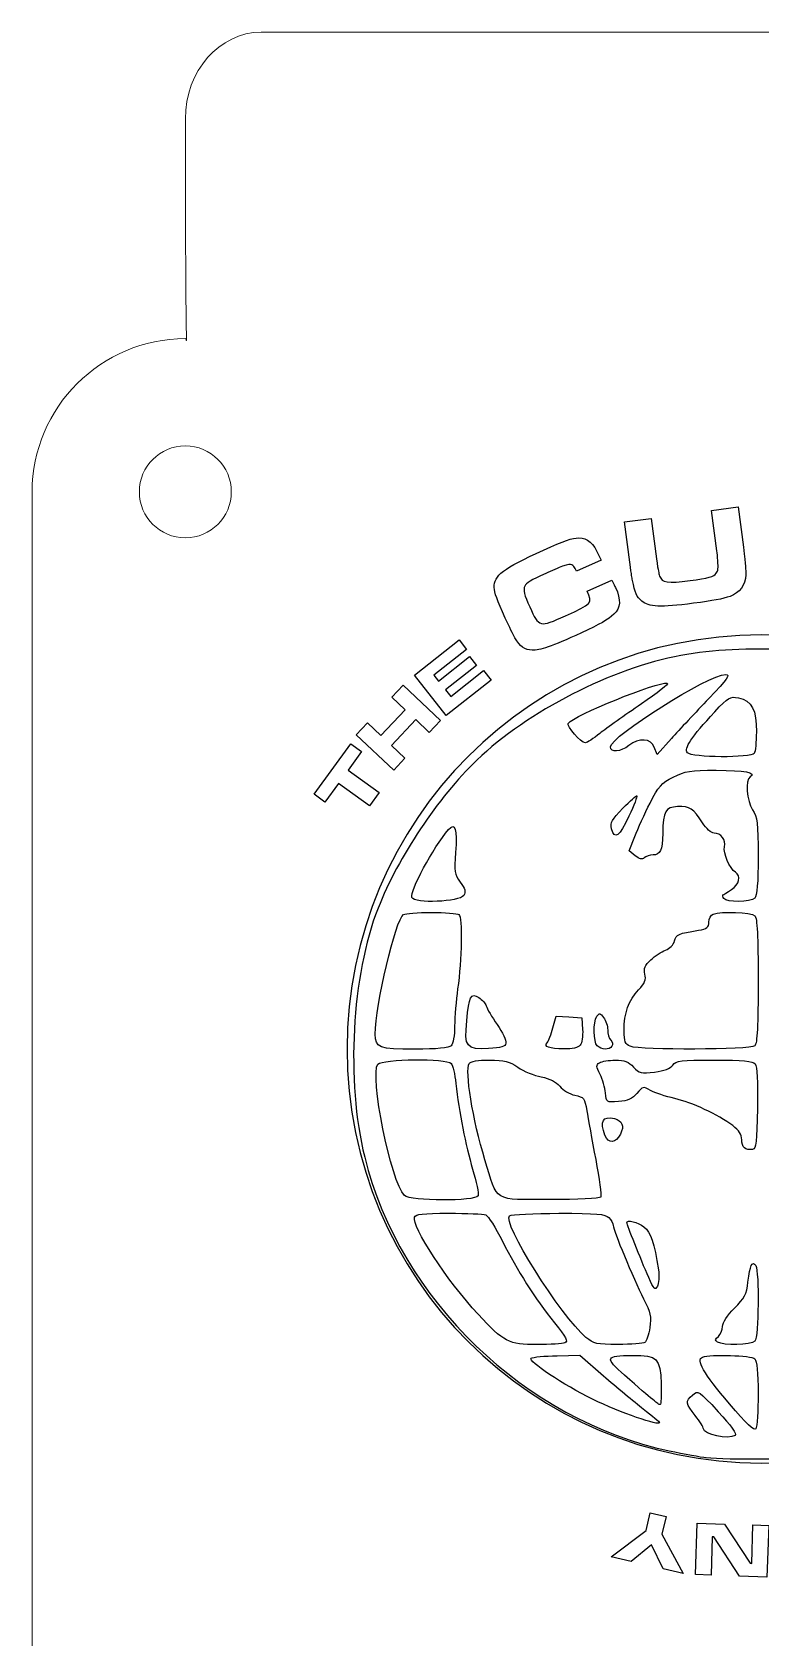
# Model space of a CAD drawing. Header units: millimetres. Extents: x -93 to 57, y 25 to 143.
# Drawn here: x -92.7 to -68.9, y 83.4 to 135.8 of the extents above; entities that cross this region are included whole.
import ezdxf

# ---------------------------------------------------------------- set-up
doc = ezdxf.new("R2010")
doc.units = ezdxf.units.MM
doc.header["$MEASUREMENT"] = 0
doc.layers.add('Layer 1', color=7, linetype='Continuous')

msp = doc.modelspace()

# ---------------------------------------------------------------- linework, layer by layer
at = {"layer": 'Layer 1', "color": 250, "lineweight": 20}
for points, knots in [([(-47.7176, 129.818), (-47.7176, 126.6165), (-47.718, 125.8159), (-47.718, 125.8159), (-47.718, 125.8159), (-44.9679, 125.8154), (-42.7178, 123.5657), (-42.7178, 120.8156), (-42.7178, 120.8156), (-42.7178, 120.8156), (-42.7178, 30.8176), (-42.7178, 30.8176), (-42.7178, 30.8176), (-42.7178, 28.0674), (-44.968, 25.8173), (-47.718, 25.8173), (-47.718, 25.8173), (-47.718, 25.8173), (-87.7176, 25.8173), (-87.7176, 25.8173), (-87.7176, 25.8173), (-90.4676, 25.8173), (-92.7178, 28.0673), (-92.7178, 30.8176), (-92.7178, 30.8176), (-92.7178, 30.8176), (-92.7178, 120.8156), (-92.7178, 120.8156), (-92.7178, 120.8156), (-92.7178, 123.5659), (-90.4677, 125.8159), (-87.7176, 125.8159), (-87.7176, 125.8159), (-87.638, 125.8159), (-87.7176, 124.5996), (-87.7176, 132.9852), (-87.7176, 132.9852), (-87.7176, 134.5422), (-86.6045, 135.8158), (-85.244, 135.8159), (-85.244, 135.8159), (-85.244, 135.8159), (-50.1911, 135.818), (-50.1911, 135.818), (-50.1911, 135.818), (-48.8306, 135.8181), (-47.7176, 134.5438), (-47.7176, 132.9873), (-47.7176, 132.9873), (-47.7176, 131.9309), (-47.7176, 130.8744), (-47.7176, 129.818)], [0, 0, 0, 0, 0.0714286, 0.0714286, 0.0714286, 0.0714286, 0.1428571, 0.1428571, 0.1428571, 0.1428571, 0.2142857, 0.2142857, 0.2142857, 0.2142857, 0.2857143, 0.2857143, 0.2857143, 0.2857143, 0.3571429, 0.3571429, 0.3571429, 0.3571429, 0.4285714, 0.4285714, 0.4285714, 0.4285714, 0.5, 0.5, 0.5, 0.5, 0.5714286, 0.5714286, 0.5714286, 0.5714286, 0.6428571, 0.6428571, 0.6428571, 0.6428571, 0.7142857, 0.7142857, 0.7142857, 0.7142857, 0.7857143, 0.7857143, 0.7857143, 0.7857143, 0.8571429, 0.8571429, 0.8571429, 0.8571429, 1, 1, 1, 1]), ([(-87.7176, 122.3159), (-86.8892, 122.3159), (-86.2176, 121.6443), (-86.2176, 120.8159), (-86.2176, 120.8159), (-86.2176, 119.9875), (-86.8892, 119.3159), (-87.7176, 119.3159), (-87.7176, 119.3159), (-88.546, 119.3159), (-89.2176, 119.9875), (-89.2176, 120.8159), (-89.2176, 120.8159), (-89.2176, 121.6443), (-88.546, 122.3159), (-87.7176, 122.3159)], [0, 0, 0, 0, 0.2, 0.2, 0.2, 0.2, 0.4, 0.4, 0.4, 0.4, 0.6, 0.6, 0.6, 0.6, 1, 1, 1, 1])]:
    msp.add_open_spline(points, degree=3, knots=knots, dxfattribs=at)
at = {"layer": 'Layer 1', "color": 250}
for points, knots in [([(-73.386, 119.8366), (-73.386, 119.8366), (-73.2138, 118.5208), (-73.2138, 118.5208), (-73.2138, 118.5208), (-73.1469, 118.0412), (-73.1469, 118.0412), (-73.1227, 117.9268), (-73.1227, 117.9268), (-73.0497, 117.535), (-72.9812, 117.3739), (-72.825, 117.2506), (-72.825, 117.2506), (-72.5813, 117.0514), (-72.2224, 117.037), (-71.1378, 117.1794), (-71.1378, 117.1794), (-70.4904, 117.2636), (-70.1887, 117.3203), (-69.9383, 117.4058), (-69.9383, 117.4058), (-69.6217, 117.5166), (-69.4325, 117.7725), (-69.4282, 118.104), (-69.4282, 118.104), (-69.4284, 118.3094), (-69.4307, 118.3569), (-69.5021, 119.0059), (-69.5021, 119.0059), (-69.5021, 119.0059), (-69.6741, 120.3217), (-69.6741, 120.3217), (-69.6741, 120.3217), (-69.6741, 120.3217), (-70.5441, 120.2077), (-70.5441, 120.2077), (-70.5441, 120.2077), (-70.5441, 120.2077), (-70.3721, 118.892), (-70.3721, 118.892), (-70.3721, 118.892), (-70.3638, 118.8278), (-70.3487, 118.6816), (-70.3396, 118.5736), (-70.3396, 118.5736), (-70.3242, 118.3228), (-70.331, 118.2435), (-70.3898, 118.1619), (-70.3898, 118.1619), (-70.4707, 118.0463), (-70.652, 117.9965), (-71.2477, 117.9189), (-71.2477, 117.9189), (-71.9887, 117.8221), (-72.1625, 117.8473), (-72.2391, 118.0681), (-72.2391, 118.0681), (-72.2756, 118.1811), (-72.2763, 118.1855), (-72.3439, 118.6341), (-72.3439, 118.6341), (-72.3439, 118.6341), (-72.5153, 119.9498), (-72.5153, 119.9498), (-72.5153, 119.9498), (-72.5153, 119.9498), (-73.386, 119.8366), (-73.386, 119.8366)], [0, 0, 0, 0, 0.0555556, 0.0555556, 0.0555556, 0.0555556, 0.1111111, 0.1111111, 0.1111111, 0.1111111, 0.1666667, 0.1666667, 0.1666667, 0.1666667, 0.2222222, 0.2222222, 0.2222222, 0.2222222, 0.2777778, 0.2777778, 0.2777778, 0.2777778, 0.3333333, 0.3333333, 0.3333333, 0.3333333, 0.3888889, 0.3888889, 0.3888889, 0.3888889, 0.4444444, 0.4444444, 0.4444444, 0.4444444, 0.5, 0.5, 0.5, 0.5, 0.5555556, 0.5555556, 0.5555556, 0.5555556, 0.6111111, 0.6111111, 0.6111111, 0.6111111, 0.6666667, 0.6666667, 0.6666667, 0.6666667, 0.7222222, 0.7222222, 0.7222222, 0.7222222, 0.7777778, 0.7777778, 0.7777778, 0.7777778, 0.8333333, 0.8333333, 0.8333333, 0.8333333, 0.8888889, 0.8888889, 0.8888889, 0.8888889, 1, 1, 1, 1]), ([(-74.6028, 117.5721), (-74.4283, 117.181), (-74.4384, 117.1716), (-75.3109, 116.7718), (-75.3109, 116.7718), (-76.1554, 116.3844), (-76.1727, 116.3907), (-76.4785, 117.0591), (-76.4785, 117.0591), (-76.6586, 117.4516), (-76.6993, 117.6236), (-76.6394, 117.7414), (-76.6394, 117.7414), (-76.5874, 117.8461), (-76.4495, 117.9283), (-75.9543, 118.1553), (-75.9543, 118.1553), (-75.7732, 118.2378), (-75.5338, 118.3385), (-75.4051, 118.3883), (-75.4051, 118.3883), (-75.2268, 118.4556), (-75.1548, 118.4646), (-75.1034, 118.4361), (-75.1034, 118.4361), (-75.0521, 118.4068), (-75.0282, 118.3753), (-74.9502, 118.2258), (-74.9502, 118.2258), (-74.9502, 118.2258), (-74.1524, 118.5914), (-74.1524, 118.5914), (-74.1524, 118.5914), (-74.1524, 118.5914), (-74.2115, 118.7207), (-74.2115, 118.7207), (-74.2115, 118.7207), (-74.41, 119.1534), (-74.5845, 119.3059), (-74.8763, 119.31), (-74.8763, 119.31), (-75.0926, 119.3153), (-75.3551, 119.2237), (-76.0271, 118.9158), (-76.0271, 118.9158), (-77.3711, 118.3), (-77.6387, 118.096), (-77.6372, 117.6975), (-77.6372, 117.6975), (-77.6312, 117.5196), (-77.5499, 117.2901), (-77.2747, 116.6893), (-77.2747, 116.6893), (-77.1361, 116.3867), (-77.0254, 116.1661), (-76.9635, 116.0519), (-76.9635, 116.0519), (-76.7969, 115.7718), (-76.6406, 115.6581), (-76.4027, 115.648), (-76.4027, 115.648), (-76.1361, 115.6372), (-75.7916, 115.7573), (-74.794, 116.2148), (-74.794, 116.2148), (-74.1924, 116.4899), (-73.9144, 116.6507), (-73.7345, 116.8188), (-73.7345, 116.8188), (-73.5088, 117.0414), (-73.4907, 117.2829), (-73.6796, 117.6955), (-73.6796, 117.6955), (-73.698, 117.7343), (-73.7285, 117.7917), (-73.8014, 117.939), (-73.8014, 117.939), (-73.8014, 117.939), (-74.6028, 117.5721), (-74.6028, 117.5721)], [0, 0, 0, 0, 0.047619, 0.047619, 0.047619, 0.047619, 0.0952381, 0.0952381, 0.0952381, 0.0952381, 0.1428571, 0.1428571, 0.1428571, 0.1428571, 0.1904762, 0.1904762, 0.1904762, 0.1904762, 0.2380952, 0.2380952, 0.2380952, 0.2380952, 0.2857143, 0.2857143, 0.2857143, 0.2857143, 0.3333333, 0.3333333, 0.3333333, 0.3333333, 0.3809524, 0.3809524, 0.3809524, 0.3809524, 0.4285714, 0.4285714, 0.4285714, 0.4285714, 0.4761905, 0.4761905, 0.4761905, 0.4761905, 0.5238095, 0.5238095, 0.5238095, 0.5238095, 0.5714286, 0.5714286, 0.5714286, 0.5714286, 0.6190476, 0.6190476, 0.6190476, 0.6190476, 0.6666667, 0.6666667, 0.6666667, 0.6666667, 0.7142857, 0.7142857, 0.7142857, 0.7142857, 0.7619048, 0.7619048, 0.7619048, 0.7619048, 0.8095238, 0.8095238, 0.8095238, 0.8095238, 0.8571429, 0.8571429, 0.8571429, 0.8571429, 0.9047619, 0.9047619, 0.9047619, 0.9047619, 1, 1, 1, 1]), ([(-70.7209, 89.3027), (-70.8927, 89.3206), (-71.4349, 89.4197), (-71.9258, 89.5229), (-71.9258, 89.5229), (-76.6238, 90.5104), (-80.7199, 94.4589), (-81.8652, 99.1039), (-81.8652, 99.1039), (-82.4779, 101.5885), (-82.2922, 105.0455), (-81.429, 107.2258), (-81.429, 107.2258), (-80.7619, 108.9107), (-79.477, 110.8365), (-78.2035, 112.0603), (-78.2035, 112.0603), (-76.5572, 113.6423), (-73.7657, 115.0752), (-71.5458, 115.4777), (-71.5458, 115.4777), (-69.4433, 115.859), (-66.6741, 115.7061), (-64.8749, 115.1095), (-64.8749, 115.1095), (-63.9623, 114.8069), (-62.0575, 113.8313), (-61.2189, 113.2371), (-61.2189, 113.2371), (-60.2281, 112.535), (-58.8851, 111.2015), (-58.1961, 110.2358), (-58.1961, 110.2358), (-57.2352, 108.8889), (-56.3447, 106.9071), (-56.0421, 105.4423), (-56.0421, 105.4423), (-55.6952, 103.7628), (-55.7069, 101.2063), (-56.0691, 99.5501), (-56.0691, 99.5501), (-56.869, 95.8927), (-59.2874, 92.6499), (-62.5453, 90.8663), (-62.5453, 90.8663), (-64.0107, 90.064), (-65.5473, 89.5469), (-67.0904, 89.3366), (-67.0904, 89.3366), (-67.7368, 89.2485), (-69.9999, 89.2274), (-70.7209, 89.3027)], [0, 0, 0, 0, 0.0714286, 0.0714286, 0.0714286, 0.0714286, 0.1428571, 0.1428571, 0.1428571, 0.1428571, 0.2142857, 0.2142857, 0.2142857, 0.2142857, 0.2857143, 0.2857143, 0.2857143, 0.2857143, 0.3571429, 0.3571429, 0.3571429, 0.3571429, 0.4285714, 0.4285714, 0.4285714, 0.4285714, 0.5, 0.5, 0.5, 0.5, 0.5714286, 0.5714286, 0.5714286, 0.5714286, 0.6428571, 0.6428571, 0.6428571, 0.6428571, 0.7142857, 0.7142857, 0.7142857, 0.7142857, 0.7857143, 0.7857143, 0.7857143, 0.7857143, 0.8571429, 0.8571429, 0.8571429, 0.8571429, 1, 1, 1, 1]), ([(-80.2442, 114.8333), (-80.2442, 114.8333), (-79.2026, 113.5132), (-79.2026, 113.5132), (-79.2026, 113.5132), (-79.2026, 113.5132), (-77.7341, 114.6717), (-77.7341, 114.6717), (-77.7341, 114.6717), (-77.7341, 114.6717), (-77.9838, 114.9883), (-77.9838, 114.9883), (-77.9838, 114.9883), (-77.9838, 114.9883), (-79.0565, 114.142), (-79.0565, 114.142), (-79.0565, 114.142), (-79.0565, 114.142), (-79.2223, 114.3521), (-79.2223, 114.3521), (-79.2223, 114.3521), (-79.2223, 114.3521), (-78.2109, 115.1498), (-78.2109, 115.1498), (-78.2109, 115.1498), (-78.2109, 115.1498), (-78.4405, 115.4409), (-78.4405, 115.4409), (-78.4405, 115.4409), (-78.4405, 115.4409), (-79.4518, 114.6431), (-79.4518, 114.6431), (-79.4518, 114.6431), (-79.4518, 114.6431), (-79.6033, 114.8347), (-79.6033, 114.8347), (-79.6033, 114.8347), (-79.6033, 114.8347), (-78.5382, 115.675), (-78.5382, 115.675), (-78.5382, 115.675), (-78.5382, 115.675), (-78.7833, 115.9858), (-78.7833, 115.9858), (-78.7833, 115.9858), (-78.7833, 115.9858), (-80.2442, 114.8333), (-80.2442, 114.8333)], [0, 0, 0, 0, 0.0769231, 0.0769231, 0.0769231, 0.0769231, 0.1538462, 0.1538462, 0.1538462, 0.1538462, 0.2307692, 0.2307692, 0.2307692, 0.2307692, 0.3076923, 0.3076923, 0.3076923, 0.3076923, 0.3846154, 0.3846154, 0.3846154, 0.3846154, 0.4615385, 0.4615385, 0.4615385, 0.4615385, 0.5384615, 0.5384615, 0.5384615, 0.5384615, 0.6153846, 0.6153846, 0.6153846, 0.6153846, 0.6923077, 0.6923077, 0.6923077, 0.6923077, 0.7692308, 0.7692308, 0.7692308, 0.7692308, 0.8461538, 0.8461538, 0.8461538, 0.8461538, 1, 1, 1, 1]), ([(-70.6378, 114.0677), (-70.0213, 114.7143), (-69.921, 114.8568), (-70.0825, 114.8568), (-70.0825, 114.8568), (-70.6336, 114.8568), (-73.8447, 112.8375), (-73.8447, 112.491), (-73.8447, 112.491), (-73.8447, 112.3005), (-73.5123, 112.3255), (-73.2443, 112.5363), (-73.2443, 112.5363), (-72.9112, 112.7983), (-72.5236, 112.7729), (-72.413, 112.4819), (-72.413, 112.4819), (-72.413, 112.4819), (-72.3244, 112.2489), (-72.3244, 112.2489), (-72.3244, 112.2489), (-72.3244, 112.2489), (-71.8573, 112.7638), (-71.8573, 112.7638), (-71.8573, 112.7638), (-71.6004, 113.0469), (-71.0517, 113.6337), (-70.6378, 114.0677), (-70.6378, 114.0677), (-70.6378, 114.0677), (-70.6378, 114.0677), (-70.6378, 114.0677)], [0, 0, 0, 0, 0.1111111, 0.1111111, 0.1111111, 0.1111111, 0.2222222, 0.2222222, 0.2222222, 0.2222222, 0.3333333, 0.3333333, 0.3333333, 0.3333333, 0.4444444, 0.4444444, 0.4444444, 0.4444444, 0.5555556, 0.5555556, 0.5555556, 0.5555556, 0.6666667, 0.6666667, 0.6666667, 0.6666667, 0.7777778, 0.7777778, 0.7777778, 0.7777778, 1, 1, 1, 1]), ([(-82.1416, 112.8885), (-82.1416, 112.8885), (-80.9181, 111.7347), (-80.9181, 111.7347), (-80.9181, 111.7347), (-80.9181, 111.7347), (-80.5499, 112.125), (-80.5499, 112.125), (-80.5499, 112.125), (-80.5499, 112.125), (-80.9918, 112.542), (-80.9918, 112.542), (-80.9918, 112.542), (-80.9918, 112.542), (-80.1979, 113.384), (-80.1979, 113.384), (-80.1979, 113.384), (-80.1979, 113.384), (-79.7556, 112.967), (-79.7556, 112.967), (-79.7556, 112.967), (-79.7556, 112.967), (-79.3874, 113.3578), (-79.3874, 113.3578), (-79.3874, 113.3578), (-79.3874, 113.3578), (-80.6104, 114.5115), (-80.6104, 114.5115), (-80.6104, 114.5115), (-80.6104, 114.5115), (-80.979, 114.1208), (-80.979, 114.1208), (-80.979, 114.1208), (-80.979, 114.1208), (-80.5405, 113.7076), (-80.5405, 113.7076), (-80.5405, 113.7076), (-80.5405, 113.7076), (-81.3349, 112.8655), (-81.3349, 112.8655), (-81.3349, 112.8655), (-81.3349, 112.8655), (-81.773, 113.2792), (-81.773, 113.2792), (-81.773, 113.2792), (-81.773, 113.2792), (-82.1416, 112.8885), (-82.1416, 112.8885)], [0, 0, 0, 0, 0.0769231, 0.0769231, 0.0769231, 0.0769231, 0.1538462, 0.1538462, 0.1538462, 0.1538462, 0.2307692, 0.2307692, 0.2307692, 0.2307692, 0.3076923, 0.3076923, 0.3076923, 0.3076923, 0.3846154, 0.3846154, 0.3846154, 0.3846154, 0.4615385, 0.4615385, 0.4615385, 0.4615385, 0.5384615, 0.5384615, 0.5384615, 0.5384615, 0.6153846, 0.6153846, 0.6153846, 0.6153846, 0.6923077, 0.6923077, 0.6923077, 0.6923077, 0.7692308, 0.7692308, 0.7692308, 0.7692308, 0.8461538, 0.8461538, 0.8461538, 0.8461538, 1, 1, 1, 1]), ([(-74.1864, 112.9335), (-73.9739, 113.1029), (-73.3657, 113.5346), (-72.8347, 113.893), (-72.8347, 113.893), (-72.3037, 114.2513), (-71.9242, 114.5559), (-71.9914, 114.5699), (-71.9914, 114.5699), (-72.2958, 114.6334), (-75.0672, 113.5107), (-75.2211, 113.2616), (-75.2211, 113.2616), (-75.2789, 113.1682), (-74.8034, 112.6256), (-74.6637, 112.6256), (-74.6637, 112.6256), (-74.6136, 112.6256), (-74.3988, 112.7641), (-74.1864, 112.9335), (-74.1864, 112.9335), (-74.1864, 112.9335), (-74.1864, 112.9335), (-74.1864, 112.9335)], [0, 0, 0, 0, 0.1428571, 0.1428571, 0.1428571, 0.1428571, 0.2857143, 0.2857143, 0.2857143, 0.2857143, 0.4285714, 0.4285714, 0.4285714, 0.4285714, 0.5714286, 0.5714286, 0.5714286, 0.5714286, 0.7142857, 0.7142857, 0.7142857, 0.7142857, 1, 1, 1, 1]), ([(-69.1512, 112.2812), (-69.1166, 112.3372), (-69.085, 112.6517), (-69.0811, 112.9801), (-69.0811, 112.9801), (-69.0726, 113.6974), (-69.232, 114.0001), (-69.6661, 114.0907), (-69.6661, 114.0907), (-69.9423, 114.1483), (-69.9946, 114.1176), (-70.4426, 113.6345), (-70.4426, 113.6345), (-71.2029, 112.8146), (-71.4522, 112.4416), (-71.3346, 112.2999), (-71.3346, 112.2999), (-71.2045, 112.1431), (-69.2469, 112.1263), (-69.1512, 112.2812), (-69.1512, 112.2812), (-69.1512, 112.2812), (-69.1512, 112.2812), (-69.1512, 112.2812)], [0, 0, 0, 0, 0.1428571, 0.1428571, 0.1428571, 0.1428571, 0.2857143, 0.2857143, 0.2857143, 0.2857143, 0.4285714, 0.4285714, 0.4285714, 0.4285714, 0.5714286, 0.5714286, 0.5714286, 0.5714286, 0.7142857, 0.7142857, 0.7142857, 0.7142857, 1, 1, 1, 1]), ([(-83.5085, 110.9454), (-83.5085, 110.9454), (-83.1614, 110.6941), (-83.1614, 110.6941), (-83.1614, 110.6941), (-83.1614, 110.6941), (-82.7224, 111.3007), (-82.7224, 111.3007), (-82.7224, 111.3007), (-82.7224, 111.3007), (-81.7073, 110.5653), (-81.7073, 110.5653), (-81.7073, 110.5653), (-81.7073, 110.5653), (-81.3927, 111.0002), (-81.3927, 111.0002), (-81.3927, 111.0002), (-81.3927, 111.0002), (-82.4073, 111.7356), (-82.4073, 111.7356), (-82.4073, 111.7356), (-82.4073, 111.7356), (-81.968, 112.3418), (-81.968, 112.3418), (-81.968, 112.3418), (-81.968, 112.3418), (-82.315, 112.5931), (-82.315, 112.5931), (-82.315, 112.5931), (-82.315, 112.5931), (-83.5085, 110.9454), (-83.5085, 110.9454)], [0, 0, 0, 0, 0.1111111, 0.1111111, 0.1111111, 0.1111111, 0.2222222, 0.2222222, 0.2222222, 0.2222222, 0.3333333, 0.3333333, 0.3333333, 0.3333333, 0.4444444, 0.4444444, 0.4444444, 0.4444444, 0.5555556, 0.5555556, 0.5555556, 0.5555556, 0.6666667, 0.6666667, 0.6666667, 0.6666667, 0.7777778, 0.7777778, 0.7777778, 0.7777778, 1, 1, 1, 1]), ([(-69.1322, 107.556), (-69.059, 107.6292), (-69.0253, 108.0601), (-69.0257, 108.9171), (-69.0257, 108.9171), (-69.0266, 110.0184), (-69.0479, 110.2038), (-69.2036, 110.4389), (-69.2036, 110.4389), (-69.3971, 110.731), (-69.4477, 111.4143), (-69.2833, 111.5158), (-69.2833, 111.5158), (-69.0631, 111.6519), (-69.4651, 111.7304), (-70.3892, 111.7317), (-70.3892, 111.7317), (-71.2418, 111.7329), (-71.4021, 111.7075), (-71.7944, 111.5087), (-71.7944, 111.5087), (-72.1794, 111.3136), (-72.2783, 111.2027), (-72.552, 110.6591), (-72.552, 110.6591), (-72.7252, 110.3153), (-72.9494, 109.8247), (-73.0502, 109.5689), (-73.0502, 109.5689), (-73.0502, 109.5689), (-73.2335, 109.1038), (-73.2335, 109.1038), (-73.2335, 109.1038), (-73.2335, 109.1038), (-73.0339, 108.9422), (-73.0339, 108.9422), (-73.0339, 108.9422), (-72.8958, 108.8303), (-72.8058, 108.8092), (-72.7415, 108.8734), (-72.7415, 108.8734), (-72.6905, 108.9245), (-72.5607, 108.9662), (-72.453, 108.9662), (-72.453, 108.9662), (-72.2178, 108.9662), (-72.1518, 109.1137), (-72.14, 109.6653), (-72.14, 109.6653), (-72.1243, 110.4011), (-72.0549, 110.5263), (-71.6541, 110.5423), (-71.6541, 110.5423), (-71.2508, 110.5585), (-71.1375, 110.4852), (-70.8415, 110.0163), (-70.8415, 110.0163), (-70.7199, 109.8237), (-70.5583, 109.6803), (-70.4629, 109.6803), (-70.4629, 109.6803), (-70.2372, 109.6803), (-70.0646, 109.4533), (-70.1224, 109.2325), (-70.1224, 109.2325), (-70.1748, 109.0321), (-69.9542, 108.5155), (-69.7687, 108.404), (-69.7687, 108.404), (-69.571, 108.2852), (-69.6349, 107.9979), (-69.8953, 107.835), (-69.8953, 107.835), (-70.0303, 107.7506), (-70.1548, 107.672), (-70.172, 107.6604), (-70.172, 107.6604), (-70.1892, 107.6488), (-70.1767, 107.5965), (-70.1444, 107.5442), (-70.1444, 107.5442), (-70.064, 107.414), (-69.2648, 107.4234), (-69.1322, 107.5561), (-69.1322, 107.5561), (-69.1322, 107.5561), (-69.1322, 107.556), (-69.1322, 107.556)], [0, 0, 0, 0, 0.0434783, 0.0434783, 0.0434783, 0.0434783, 0.0869565, 0.0869565, 0.0869565, 0.0869565, 0.1304348, 0.1304348, 0.1304348, 0.1304348, 0.173913, 0.173913, 0.173913, 0.173913, 0.2173913, 0.2173913, 0.2173913, 0.2173913, 0.2608696, 0.2608696, 0.2608696, 0.2608696, 0.3043478, 0.3043478, 0.3043478, 0.3043478, 0.3478261, 0.3478261, 0.3478261, 0.3478261, 0.3913043, 0.3913043, 0.3913043, 0.3913043, 0.4347826, 0.4347826, 0.4347826, 0.4347826, 0.4782609, 0.4782609, 0.4782609, 0.4782609, 0.5217391, 0.5217391, 0.5217391, 0.5217391, 0.5652174, 0.5652174, 0.5652174, 0.5652174, 0.6086957, 0.6086957, 0.6086957, 0.6086957, 0.6521739, 0.6521739, 0.6521739, 0.6521739, 0.6956522, 0.6956522, 0.6956522, 0.6956522, 0.7391304, 0.7391304, 0.7391304, 0.7391304, 0.7826087, 0.7826087, 0.7826087, 0.7826087, 0.826087, 0.826087, 0.826087, 0.826087, 0.8695652, 0.8695652, 0.8695652, 0.8695652, 0.9130435, 0.9130435, 0.9130435, 0.9130435, 1, 1, 1, 1]), ([(-73.2405, 110.2324), (-73.0799, 110.5812), (-72.9618, 110.8799), (-72.9781, 110.8961), (-72.9781, 110.8961), (-72.9943, 110.9124), (-73.2012, 110.7291), (-73.4377, 110.4889), (-73.4377, 110.4889), (-73.7975, 110.1237), (-73.8584, 110.0145), (-73.81, 109.8216), (-73.81, 109.8216), (-73.7148, 109.4424), (-73.549, 109.562), (-73.2405, 110.2324)], [0, 0, 0, 0, 0.2, 0.2, 0.2, 0.2, 0.4, 0.4, 0.4, 0.4, 0.6, 0.6, 0.6, 0.6, 1, 1, 1, 1]), ([(-78.632, 107.646), (-78.5571, 107.765), (-78.5821, 107.8608), (-78.7459, 108.0823), (-78.7459, 108.0823), (-78.9374, 108.3414), (-78.9509, 108.4253), (-78.9005, 109.0455), (-78.9005, 109.0455), (-78.8384, 109.8101), (-78.9095, 110.0459), (-79.1258, 109.7939), (-79.1258, 109.7939), (-79.631, 109.2055), (-80.4036, 107.78), (-80.3263, 107.5787), (-80.3263, 107.5787), (-80.2466, 107.3711), (-78.7679, 107.4298), (-78.632, 107.646)], [0, 0, 0, 0, 0.1666667, 0.1666667, 0.1666667, 0.1666667, 0.3333333, 0.3333333, 0.3333333, 0.3333333, 0.5, 0.5, 0.5, 0.5, 0.6666667, 0.6666667, 0.6666667, 0.6666667, 1, 1, 1, 1]), ([(-79.0392, 102.7364), (-78.9803, 102.7954), (-78.9309, 103.0862), (-78.9294, 103.3835), (-78.9294, 103.3835), (-78.9278, 103.6805), (-78.8833, 104.2247), (-78.8303, 104.5928), (-78.8303, 104.5928), (-78.6945, 105.5367), (-78.6716, 106.9428), (-78.7908, 107.0236), (-78.7908, 107.0236), (-78.844, 107.0597), (-79.249, 107.0892), (-79.6908, 107.0892), (-79.6908, 107.0892), (-80.1326, 107.0892), (-80.5401, 107.0597), (-80.5963, 107.0236), (-80.5963, 107.0236), (-80.8582, 106.8557), (-81.5181, 104.0636), (-81.5199, 103.1157), (-81.5199, 103.1157), (-81.5208, 102.6713), (-81.409, 102.6293), (-80.2263, 102.6293), (-80.2263, 102.6293), (-79.5053, 102.6293), (-79.1108, 102.6649), (-79.0392, 102.7364), (-79.0392, 102.7364), (-79.0392, 102.7364), (-79.0392, 102.7364), (-79.0392, 102.7364)], [0, 0, 0, 0, 0.1, 0.1, 0.1, 0.1, 0.2, 0.2, 0.2, 0.2, 0.3, 0.3, 0.3, 0.3, 0.4, 0.4, 0.4, 0.4, 0.5, 0.5, 0.5, 0.5, 0.6, 0.6, 0.6, 0.6, 0.7, 0.7, 0.7, 0.7, 0.8, 0.8, 0.8, 0.8, 1, 1, 1, 1]), ([(-69.1322, 102.7364), (-69.0552, 102.8134), (-69.0251, 103.4108), (-69.0251, 104.8606), (-69.0251, 104.8606), (-69.0251, 106.3105), (-69.0552, 106.9078), (-69.1322, 106.9848), (-69.1322, 106.9848), (-69.2431, 107.0957), (-70.2384, 107.1345), (-70.4905, 107.0377), (-70.4905, 107.0377), (-70.5681, 107.0079), (-70.6316, 106.8893), (-70.6316, 106.774), (-70.6316, 106.774), (-70.6316, 106.601), (-70.6899, 106.5551), (-70.9663, 106.5107), (-70.9663, 106.5107), (-71.6383, 106.4026), (-71.7, 106.3751), (-71.7541, 106.1593), (-71.7541, 106.1593), (-71.7855, 106.0342), (-71.9082, 105.908), (-72.0456, 105.8592), (-72.0456, 105.8592), (-72.1761, 105.813), (-72.3943, 105.6707), (-72.5305, 105.5432), (-72.5305, 105.5432), (-72.7249, 105.3611), (-72.7657, 105.2614), (-72.7201, 105.0795), (-72.7201, 105.0795), (-72.6745, 104.8979), (-72.7201, 104.7864), (-72.929, 104.5641), (-72.929, 104.5641), (-73.2552, 104.2176), (-73.3985, 103.8129), (-73.3985, 103.2379), (-73.3985, 103.2379), (-73.3985, 102.8693), (-73.3675, 102.7896), (-73.1977, 102.7213), (-73.1977, 102.7213), (-72.8803, 102.5937), (-69.2615, 102.6072), (-69.1323, 102.7364), (-69.1323, 102.7364), (-69.1323, 102.7364), (-69.1322, 102.7364), (-69.1322, 102.7364)], [0, 0, 0, 0, 0.0666667, 0.0666667, 0.0666667, 0.0666667, 0.1333333, 0.1333333, 0.1333333, 0.1333333, 0.2, 0.2, 0.2, 0.2, 0.2666667, 0.2666667, 0.2666667, 0.2666667, 0.3333333, 0.3333333, 0.3333333, 0.3333333, 0.4, 0.4, 0.4, 0.4, 0.4666667, 0.4666667, 0.4666667, 0.4666667, 0.5333333, 0.5333333, 0.5333333, 0.5333333, 0.6, 0.6, 0.6, 0.6, 0.6666667, 0.6666667, 0.6666667, 0.6666667, 0.7333333, 0.7333333, 0.7333333, 0.7333333, 0.8, 0.8, 0.8, 0.8, 0.8666667, 0.8666667, 0.8666667, 0.8666667, 1, 1, 1, 1]), ([(-77.2541, 102.8244), (-77.2383, 102.9071), (-77.3661, 103.1793), (-77.538, 103.4292), (-77.538, 103.4292), (-77.7099, 103.6791), (-77.8726, 103.9529), (-77.8994, 104.0376), (-77.8994, 104.0376), (-77.9263, 104.1223), (-78.0345, 104.2455), (-78.1398, 104.3112), (-78.1398, 104.3112), (-78.4003, 104.4739), (-78.4589, 104.3609), (-78.5351, 103.548), (-78.5351, 103.548), (-78.6149, 102.6956), (-78.5496, 102.6128), (-77.8255, 102.6477), (-77.8255, 102.6477), (-77.4004, 102.6683), (-77.2765, 102.7066), (-77.2541, 102.8244), (-77.2541, 102.8244), (-77.2541, 102.8244), (-77.2541, 102.8244), (-77.2541, 102.8244)], [0, 0, 0, 0, 0.125, 0.125, 0.125, 0.125, 0.25, 0.25, 0.25, 0.25, 0.375, 0.375, 0.375, 0.375, 0.5, 0.5, 0.5, 0.5, 0.625, 0.625, 0.625, 0.625, 0.75, 0.75, 0.75, 0.75, 1, 1, 1, 1]), ([(-73.7953, 102.7263), (-73.7623, 102.7797), (-73.78, 102.8681), (-73.8347, 102.9227), (-73.8347, 102.9227), (-73.8893, 102.9773), (-73.934, 103.1268), (-73.934, 103.2549), (-73.934, 103.2549), (-73.934, 103.383), (-73.9935, 103.5657), (-74.0661, 103.661), (-74.0661, 103.661), (-74.1805, 103.8109), (-74.2104, 103.8163), (-74.2879, 103.7004), (-74.2879, 103.7004), (-74.4126, 103.514), (-74.4027, 102.866), (-74.2731, 102.7364), (-74.2731, 102.7364), (-74.1396, 102.6029), (-73.8751, 102.5973), (-73.7953, 102.7264), (-73.7953, 102.7264), (-73.7953, 102.7264), (-73.7953, 102.7263), (-73.7953, 102.7263)], [0, 0, 0, 0, 0.125, 0.125, 0.125, 0.125, 0.25, 0.25, 0.25, 0.25, 0.375, 0.375, 0.375, 0.375, 0.5, 0.5, 0.5, 0.5, 0.625, 0.625, 0.625, 0.625, 0.75, 0.75, 0.75, 0.75, 1, 1, 1, 1]), ([(-74.832, 102.7566), (-74.7739, 102.8266), (-74.7388, 103.0576), (-74.7541, 103.2698), (-74.7541, 103.2698), (-74.7541, 103.2698), (-74.7819, 103.6557), (-74.7819, 103.6557), (-74.7819, 103.6557), (-74.7819, 103.6557), (-75.2011, 103.6827), (-75.2011, 103.6827), (-75.2011, 103.6827), (-75.2011, 103.6827), (-75.6204, 103.7097), (-75.6204, 103.7097), (-75.6204, 103.7097), (-75.6204, 103.7097), (-75.7231, 103.3257), (-75.7231, 103.3257), (-75.7231, 103.3257), (-75.7796, 103.1145), (-75.8637, 102.8954), (-75.91, 102.8388), (-75.91, 102.8388), (-76.0224, 102.7016), (-75.8666, 102.6452), (-75.3507, 102.6363), (-75.3507, 102.6363), (-75.0945, 102.632), (-74.8975, 102.6776), (-74.832, 102.7566), (-74.832, 102.7566), (-74.832, 102.7566), (-74.832, 102.7566), (-74.832, 102.7566)], [0, 0, 0, 0, 0.1, 0.1, 0.1, 0.1, 0.2, 0.2, 0.2, 0.2, 0.3, 0.3, 0.3, 0.3, 0.4, 0.4, 0.4, 0.4, 0.5, 0.5, 0.5, 0.5, 0.6, 0.6, 0.6, 0.6, 0.7, 0.7, 0.7, 0.7, 0.8, 0.8, 0.8, 0.8, 1, 1, 1, 1]), ([(-78.1648, 97.8446), (-78.1386, 97.9129), (-78.2183, 98.3045), (-78.3418, 98.7148), (-78.3418, 98.7148), (-78.5725, 99.481), (-78.7855, 100.5685), (-78.8901, 101.5137), (-78.8901, 101.5137), (-78.9227, 101.8082), (-78.9905, 102.0994), (-79.0409, 102.1608), (-79.0409, 102.1608), (-79.1861, 102.3376), (-81.2843, 102.3154), (-81.4337, 102.1354), (-81.4337, 102.1354), (-81.7131, 101.7987), (-81.0045, 98.2883), (-80.5692, 97.853), (-80.5692, 97.853), (-80.3822, 97.6661), (-78.2362, 97.6586), (-78.1649, 97.8447), (-78.1649, 97.8447), (-78.1649, 97.8447), (-78.1648, 97.8446), (-78.1648, 97.8446)], [0, 0, 0, 0, 0.125, 0.125, 0.125, 0.125, 0.25, 0.25, 0.25, 0.25, 0.375, 0.375, 0.375, 0.375, 0.5, 0.5, 0.5, 0.5, 0.625, 0.625, 0.625, 0.625, 0.75, 0.75, 0.75, 0.75, 1, 1, 1, 1]), ([(-74.1612, 97.8031), (-74.1331, 97.8485), (-74.2072, 98.4008), (-74.3259, 99.0303), (-74.3259, 99.0303), (-74.4446, 99.6598), (-74.5757, 100.3743), (-74.6172, 100.6181), (-74.6172, 100.6181), (-74.6876, 101.0321), (-74.7131, 101.0655), (-75.0033, 101.1242), (-75.0033, 101.1242), (-75.1744, 101.1589), (-75.3962, 101.2902), (-75.4968, 101.4163), (-75.4968, 101.4163), (-75.6199, 101.5708), (-75.8173, 101.6713), (-76.1021, 101.7245), (-76.1021, 101.7245), (-76.3346, 101.7679), (-76.677, 101.9089), (-76.863, 102.0378), (-76.863, 102.0378), (-77.1452, 102.2334), (-77.2996, 102.2723), (-77.7937, 102.2723), (-77.7937, 102.2723), (-78.1676, 102.2723), (-78.4112, 102.2316), (-78.4542, 102.162), (-78.4542, 102.162), (-78.6019, 101.923), (-78.3436, 100.3436), (-77.9394, 99.0145), (-77.9394, 99.0145), (-77.5131, 97.6127), (-77.6902, 97.7204), (-75.8115, 97.7204), (-75.8115, 97.7204), (-74.9271, 97.7204), (-74.1894, 97.7573), (-74.1612, 97.803), (-74.1612, 97.803), (-74.1612, 97.803), (-74.1612, 97.8031), (-74.1612, 97.8031)], [0, 0, 0, 0, 0.0769231, 0.0769231, 0.0769231, 0.0769231, 0.1538462, 0.1538462, 0.1538462, 0.1538462, 0.2307692, 0.2307692, 0.2307692, 0.2307692, 0.3076923, 0.3076923, 0.3076923, 0.3076923, 0.3846154, 0.3846154, 0.3846154, 0.3846154, 0.4615385, 0.4615385, 0.4615385, 0.4615385, 0.5384615, 0.5384615, 0.5384615, 0.5384615, 0.6153846, 0.6153846, 0.6153846, 0.6153846, 0.6923077, 0.6923077, 0.6923077, 0.6923077, 0.7692308, 0.7692308, 0.7692308, 0.7692308, 0.8461538, 0.8461538, 0.8461538, 0.8461538, 1, 1, 1, 1]), ([(-69.045, 100.6994), (-69.0281, 101.6009), (-69.053, 102.0646), (-69.1228, 102.1486), (-69.1228, 102.1486), (-69.2012, 102.2431), (-69.5167, 102.2723), (-70.459, 102.2723), (-70.459, 102.2723), (-71.5563, 102.2723), (-71.7054, 102.2541), (-71.8092, 102.1076), (-71.8092, 102.1076), (-71.8847, 102.001), (-72.0938, 101.9209), (-72.4026, 101.8803), (-72.4026, 101.8803), (-72.8394, 101.8229), (-72.897, 101.8367), (-73.09, 102.045), (-73.09, 102.045), (-73.2534, 102.2212), (-73.3868, 102.2719), (-73.6843, 102.2709), (-73.6843, 102.2709), (-73.8952, 102.2702), (-74.128, 102.2315), (-74.2015, 102.185), (-74.2015, 102.185), (-74.3192, 102.1106), (-74.3169, 102.0653), (-74.1824, 101.807), (-74.1824, 101.807), (-74.0984, 101.6456), (-74.0182, 101.373), (-74.0041, 101.2012), (-74.0041, 101.2012), (-73.9786, 100.8891), (-73.9783, 100.8888), (-73.577, 100.9194), (-73.577, 100.9194), (-73.2722, 100.9426), (-73.1287, 101.0072), (-72.982, 101.1872), (-72.982, 101.1872), (-72.7956, 101.4159), (-72.7796, 101.4193), (-72.5357, 101.2827), (-72.5357, 101.2827), (-72.3966, 101.2048), (-72.0418, 101.086), (-71.7473, 101.0187), (-71.7473, 101.0187), (-71.1834, 100.8897), (-70.3381, 100.4952), (-69.8507, 100.1334), (-69.8507, 100.1334), (-69.6469, 99.9822), (-69.5606, 99.8457), (-69.5606, 99.6746), (-69.5606, 99.6746), (-69.5606, 99.4274), (-69.4456, 99.3249), (-69.2036, 99.3564), (-69.2036, 99.3564), (-69.0926, 99.3708), (-69.0655, 99.601), (-69.045, 100.6994), (-69.045, 100.6994), (-69.045, 100.6994), (-69.045, 100.6994), (-69.045, 100.6994)], [0, 0, 0, 0, 0.0526316, 0.0526316, 0.0526316, 0.0526316, 0.1052632, 0.1052632, 0.1052632, 0.1052632, 0.1578947, 0.1578947, 0.1578947, 0.1578947, 0.2105263, 0.2105263, 0.2105263, 0.2105263, 0.2631579, 0.2631579, 0.2631579, 0.2631579, 0.3157895, 0.3157895, 0.3157895, 0.3157895, 0.3684211, 0.3684211, 0.3684211, 0.3684211, 0.4210526, 0.4210526, 0.4210526, 0.4210526, 0.4736842, 0.4736842, 0.4736842, 0.4736842, 0.5263158, 0.5263158, 0.5263158, 0.5263158, 0.5789474, 0.5789474, 0.5789474, 0.5789474, 0.6315789, 0.6315789, 0.6315789, 0.6315789, 0.6842105, 0.6842105, 0.6842105, 0.6842105, 0.7368421, 0.7368421, 0.7368421, 0.7368421, 0.7894737, 0.7894737, 0.7894737, 0.7894737, 0.8421053, 0.8421053, 0.8421053, 0.8421053, 0.8947368, 0.8947368, 0.8947368, 0.8947368, 1, 1, 1, 1]), ([(-73.52, 99.8538), (-73.385, 100.1244), (-73.4511, 100.2962), (-73.7156, 100.3626), (-73.7156, 100.3626), (-74.0941, 100.4576), (-74.197, 100.2749), (-74.023, 99.8172), (-74.023, 99.8172), (-73.9142, 99.531), (-73.6721, 99.5486), (-73.52, 99.8538)], [0, 0, 0, 0, 0.25, 0.25, 0.25, 0.25, 0.5, 0.5, 0.5, 0.5, 1, 1, 1, 1]), ([(-75.3276, 93.0431), (-75.2188, 93.0849), (-75.2916, 93.2243), (-75.6705, 93.6993), (-75.6705, 93.6993), (-76.3176, 94.5103), (-76.8822, 95.3951), (-77.3709, 96.364), (-77.3709, 96.364), (-77.5937, 96.806), (-77.8387, 97.1915), (-77.9151, 97.2208), (-77.9151, 97.2208), (-77.9916, 97.2502), (-78.5341, 97.2742), (-79.1207, 97.2742), (-79.1207, 97.2742), (-79.9793, 97.2742), (-80.1971, 97.2485), (-80.2379, 97.1423), (-80.2379, 97.1423), (-80.347, 96.8579), (-79.1713, 95.0652), (-78.1637, 93.9796), (-78.1637, 93.9796), (-77.3089, 93.0586), (-77.1771, 92.9908), (-76.2395, 92.9905), (-76.2395, 92.9905), (-75.814, 92.9903), (-75.4037, 93.014), (-75.3276, 93.0432), (-75.3276, 93.0432), (-75.3276, 93.0432), (-75.3276, 93.0431), (-75.3276, 93.0431)], [0, 0, 0, 0, 0.1, 0.1, 0.1, 0.1, 0.2, 0.2, 0.2, 0.2, 0.3, 0.3, 0.3, 0.3, 0.4, 0.4, 0.4, 0.4, 0.5, 0.5, 0.5, 0.5, 0.6, 0.6, 0.6, 0.6, 0.7, 0.7, 0.7, 0.7, 0.8, 0.8, 0.8, 0.8, 1, 1, 1, 1]), ([(-72.7192, 93.0584), (-72.6646, 93.0945), (-72.5923, 93.3119), (-72.5585, 93.5415), (-72.5585, 93.5415), (-72.5058, 93.8991), (-72.535, 94.0345), (-72.7621, 94.4843), (-72.7621, 94.4843), (-73.1106, 95.1746), (-73.7555, 96.7277), (-73.7555, 96.8766), (-73.7555, 96.8766), (-73.7555, 96.941), (-73.8186, 97.0568), (-73.8958, 97.134), (-73.8958, 97.134), (-74.0122, 97.2504), (-74.2891, 97.274), (-75.5246, 97.2728), (-75.5246, 97.2728), (-76.3434, 97.2722), (-77.0684, 97.2365), (-77.136, 97.1937), (-77.136, 97.1937), (-77.4148, 97.0171), (-75.4696, 93.9182), (-74.6435, 93.2231), (-74.6435, 93.2231), (-74.3912, 93.0108), (-74.2978, 92.9902), (-73.5925, 92.9915), (-73.5925, 92.9915), (-73.1667, 92.9921), (-72.7738, 93.0223), (-72.7192, 93.0584), (-72.7192, 93.0584), (-72.7192, 93.0584), (-72.7192, 93.0584), (-72.7192, 93.0584)], [0, 0, 0, 0, 0.0909091, 0.0909091, 0.0909091, 0.0909091, 0.1818182, 0.1818182, 0.1818182, 0.1818182, 0.2727273, 0.2727273, 0.2727273, 0.2727273, 0.3636364, 0.3636364, 0.3636364, 0.3636364, 0.4545455, 0.4545455, 0.4545455, 0.4545455, 0.5454545, 0.5454545, 0.5454545, 0.5454545, 0.6363636, 0.6363636, 0.6363636, 0.6363636, 0.7272727, 0.7272727, 0.7272727, 0.7272727, 0.8181818, 0.8181818, 0.8181818, 0.8181818, 1, 1, 1, 1]), ([(-72.2799, 95.4269), (-72.4105, 96.3032), (-72.5281, 96.6539), (-72.7502, 96.8286), (-72.7502, 96.8286), (-72.9522, 96.9875), (-73.3092, 97.074), (-73.3092, 96.9641), (-73.3092, 96.9641), (-73.3092, 96.9123), (-72.8602, 95.7855), (-72.597, 95.1769), (-72.597, 95.1769), (-72.4314, 94.794), (-72.3913, 94.7535), (-72.314, 94.8915), (-72.314, 94.8915), (-72.2646, 94.9799), (-72.2492, 95.2209), (-72.2799, 95.4269)], [0, 0, 0, 0, 0.1666667, 0.1666667, 0.1666667, 0.1666667, 0.3333333, 0.3333333, 0.3333333, 0.3333333, 0.5, 0.5, 0.5, 0.5, 0.6666667, 0.6666667, 0.6666667, 0.6666667, 1, 1, 1, 1]), ([(-69.1322, 93.0972), (-69.0064, 93.223), (-68.9823, 95.3727), (-69.1046, 95.5656), (-69.1046, 95.5656), (-69.2151, 95.7399), (-69.2908, 95.578), (-69.3559, 95.0282), (-69.3559, 95.0282), (-69.4026, 94.6337), (-69.4697, 94.5043), (-69.7982, 94.1759), (-69.7982, 94.1759), (-70.0354, 93.9386), (-70.1854, 93.7073), (-70.1854, 93.5788), (-70.1854, 93.5788), (-70.1854, 93.4634), (-70.2475, 93.3174), (-70.3235, 93.2543), (-70.3235, 93.2543), (-70.4338, 93.1628), (-70.4383, 93.1249), (-70.3458, 93.0663), (-70.3458, 93.0663), (-70.1677, 92.9533), (-69.2528, 92.9766), (-69.1322, 93.0972), (-69.1322, 93.0972), (-69.1322, 93.0972), (-69.1322, 93.0972), (-69.1322, 93.0972)], [0, 0, 0, 0, 0.1111111, 0.1111111, 0.1111111, 0.1111111, 0.2222222, 0.2222222, 0.2222222, 0.2222222, 0.3333333, 0.3333333, 0.3333333, 0.3333333, 0.4444444, 0.4444444, 0.4444444, 0.4444444, 0.5555556, 0.5555556, 0.5555556, 0.5555556, 0.6666667, 0.6666667, 0.6666667, 0.6666667, 0.7777778, 0.7777778, 0.7777778, 0.7777778, 1, 1, 1, 1]), ([(-72.2382, 90.4412), (-72.2382, 90.4629), (-72.4791, 90.666), (-72.7736, 90.8926), (-72.7736, 90.8926), (-73.068, 91.1191), (-73.6541, 91.6054), (-74.0759, 91.9732), (-74.0759, 91.9732), (-74.0759, 91.9732), (-74.8428, 92.6419), (-74.8428, 92.6419), (-74.8428, 92.6419), (-74.8428, 92.6419), (-75.5851, 92.6255), (-75.5851, 92.6255), (-75.5851, 92.6255), (-75.9933, 92.6165), (-76.3736, 92.5806), (-76.4301, 92.5456), (-76.4301, 92.5456), (-76.564, 92.4629), (-75.3627, 91.6597), (-74.4249, 91.2048), (-74.4249, 91.2048), (-73.5268, 90.7692), (-72.2382, 90.3192), (-72.2382, 90.4412), (-72.2382, 90.4412), (-72.2382, 90.4412), (-72.2382, 90.4412), (-72.2382, 90.4412)], [0, 0, 0, 0, 0.1111111, 0.1111111, 0.1111111, 0.1111111, 0.2222222, 0.2222222, 0.2222222, 0.2222222, 0.3333333, 0.3333333, 0.3333333, 0.3333333, 0.4444444, 0.4444444, 0.4444444, 0.4444444, 0.5555556, 0.5555556, 0.5555556, 0.5555556, 0.6666667, 0.6666667, 0.6666667, 0.6666667, 0.7777778, 0.7777778, 0.7777778, 0.7777778, 1, 1, 1, 1]), ([(-72.1905, 91.7108), (-72.2203, 92.5531), (-72.3021, 92.6336), (-73.1255, 92.6317), (-73.1255, 92.6317), (-74.0117, 92.6296), (-74.0399, 92.5588), (-73.3837, 91.9855), (-73.3837, 91.9855), (-72.4224, 91.1459), (-72.2847, 91.0323), (-72.2245, 91.0294), (-72.2245, 91.0294), (-72.1925, 91.0278), (-72.1771, 91.3345), (-72.1905, 91.7109), (-72.1905, 91.7109), (-72.1905, 91.7109), (-72.1905, 91.7108), (-72.1905, 91.7108)], [0, 0, 0, 0, 0.1666667, 0.1666667, 0.1666667, 0.1666667, 0.3333333, 0.3333333, 0.3333333, 0.3333333, 0.5, 0.5, 0.5, 0.5, 0.6666667, 0.6666667, 0.6666667, 0.6666667, 1, 1, 1, 1]), ([(-69.0265, 91.388), (-69.0256, 92.0725), (-69.0611, 92.4549), (-69.1322, 92.526), (-69.1322, 92.526), (-69.2424, 92.6361), (-70.5844, 92.6799), (-70.8403, 92.5816), (-70.8403, 92.5816), (-71.0652, 92.4953), (-70.8195, 92.0698), (-69.958, 91.0536), (-69.958, 91.0536), (-69.4072, 90.4039), (-69.1516, 90.1621), (-69.1006, 90.2425), (-69.1006, 90.2425), (-69.0606, 90.3056), (-69.0272, 90.821), (-69.0265, 91.388), (-69.0265, 91.388), (-69.0265, 91.388), (-69.0265, 91.388), (-69.0265, 91.388)], [0, 0, 0, 0, 0.1428571, 0.1428571, 0.1428571, 0.1428571, 0.2857143, 0.2857143, 0.2857143, 0.2857143, 0.4285714, 0.4285714, 0.4285714, 0.4285714, 0.5714286, 0.5714286, 0.5714286, 0.5714286, 0.7142857, 0.7142857, 0.7142857, 0.7142857, 1, 1, 1, 1]), ([(-69.7725, 90.0238), (-69.7081, 90.0658), (-69.9073, 90.344), (-70.3269, 90.7981), (-70.3269, 90.7981), (-70.9728, 91.4971), (-70.9842, 91.5045), (-71.1637, 91.3421), (-71.1637, 91.3421), (-71.4022, 91.1262), (-71.395, 91.0699), (-71.0779, 90.6695), (-71.0779, 90.6695), (-70.9306, 90.4836), (-70.8101, 90.2904), (-70.8101, 90.2402), (-70.8101, 90.2402), (-70.8101, 90.0488), (-69.9948, 89.8788), (-69.7725, 90.0238), (-69.7725, 90.0238), (-69.7725, 90.0238), (-69.7725, 90.0238), (-69.7725, 90.0238)], [0, 0, 0, 0, 0.1428571, 0.1428571, 0.1428571, 0.1428571, 0.2857143, 0.2857143, 0.2857143, 0.2857143, 0.4285714, 0.4285714, 0.4285714, 0.4285714, 0.5714286, 0.5714286, 0.5714286, 0.5714286, 0.7142857, 0.7142857, 0.7142857, 0.7142857, 1, 1, 1, 1]), ([(-71.4695, 85.5222), (-71.4695, 85.5222), (-72.1634, 86.7974), (-72.1634, 86.7974), (-72.1634, 86.7974), (-72.1634, 86.7974), (-72.0299, 87.377), (-72.0299, 87.377), (-72.0299, 87.377), (-72.0299, 87.377), (-72.5455, 87.4963), (-72.5455, 87.4963), (-72.5455, 87.4963), (-72.5455, 87.4963), (-72.6796, 86.9163), (-72.6796, 86.9163), (-72.6796, 86.9163), (-72.6796, 86.9163), (-73.8203, 86.0647), (-73.8203, 86.0647), (-73.8203, 86.0647), (-73.8203, 86.0647), (-73.1696, 85.9142), (-73.1696, 85.9142), (-73.1696, 85.9142), (-73.1696, 85.9142), (-72.5073, 86.4522), (-72.5073, 86.4522), (-72.5073, 86.4522), (-72.5073, 86.4522), (-72.1256, 85.6735), (-72.1256, 85.6735), (-72.1256, 85.6735), (-72.1256, 85.6735), (-71.4695, 85.5222), (-71.4695, 85.5222)], [0, 0, 0, 0, 0.1, 0.1, 0.1, 0.1, 0.2, 0.2, 0.2, 0.2, 0.3, 0.3, 0.3, 0.3, 0.4, 0.4, 0.4, 0.4, 0.5, 0.5, 0.5, 0.5, 0.6, 0.6, 0.6, 0.6, 0.7, 0.7, 0.7, 0.7, 0.8, 0.8, 0.8, 0.8, 1, 1, 1, 1]), ([(-68.736, 85.4033), (-68.736, 85.4033), (-68.6787, 87.0837), (-68.6787, 87.0837), (-68.6787, 87.0837), (-68.6787, 87.0837), (-69.2002, 87.1016), (-69.2002, 87.1016), (-69.2002, 87.1016), (-69.2002, 87.1016), (-69.2301, 85.8489), (-69.2301, 85.8489), (-69.2301, 85.8489), (-69.2301, 85.8489), (-69.2856, 85.8507), (-69.2856, 85.8507), (-69.2856, 85.8507), (-69.2856, 85.8507), (-70.1275, 87.1333), (-70.1275, 87.1333), (-70.1275, 87.1333), (-70.1275, 87.1333), (-71.0167, 87.1634), (-71.0167, 87.1634), (-71.0167, 87.1634), (-71.0167, 87.1634), (-71.074, 85.483), (-71.074, 85.483), (-71.074, 85.483), (-71.074, 85.483), (-70.5526, 85.4651), (-70.5526, 85.4651), (-70.5526, 85.4651), (-70.5526, 85.4651), (-70.5226, 86.7177), (-70.5226, 86.7177), (-70.5226, 86.7177), (-70.5226, 86.7177), (-70.4696, 86.7161), (-70.4696, 86.7161), (-70.4696, 86.7161), (-70.4696, 86.7161), (-69.6327, 85.4339), (-69.6327, 85.4339), (-69.6327, 85.4339), (-69.6327, 85.4339), (-68.736, 85.4033), (-68.736, 85.4033)], [0, 0, 0, 0, 0.0769231, 0.0769231, 0.0769231, 0.0769231, 0.1538462, 0.1538462, 0.1538462, 0.1538462, 0.2307692, 0.2307692, 0.2307692, 0.2307692, 0.3076923, 0.3076923, 0.3076923, 0.3076923, 0.3846154, 0.3846154, 0.3846154, 0.3846154, 0.4615385, 0.4615385, 0.4615385, 0.4615385, 0.5384615, 0.5384615, 0.5384615, 0.5384615, 0.6153846, 0.6153846, 0.6153846, 0.6153846, 0.6923077, 0.6923077, 0.6923077, 0.6923077, 0.7692308, 0.7692308, 0.7692308, 0.7692308, 0.8461538, 0.8461538, 0.8461538, 0.8461538, 1, 1, 1, 1])]:
    msp.add_open_spline(points, degree=3, knots=knots, dxfattribs=at)
at = {"layer": 'Layer 1', "color": 7}
msp.add_open_spline([(-68.9279, 116.1455), (-61.4659, 116.1455), (-55.4167, 110.0963), (-55.4167, 102.6343), (-55.4167, 102.6343), (-55.4167, 95.1723), (-61.4659, 89.1231), (-68.9279, 89.1231), (-68.9279, 89.1231), (-76.39, 89.1231), (-82.4392, 95.1723), (-82.4392, 102.6343), (-82.4392, 102.6343), (-82.4392, 110.0963), (-76.39, 116.1455), (-68.9279, 116.1455)], degree=3, knots=[0, 0, 0, 0, 0.2, 0.2, 0.2, 0.2, 0.4, 0.4, 0.4, 0.4, 0.6, 0.6, 0.6, 0.6, 1, 1, 1, 1], dxfattribs=at)

doc.saveas('drawing.dxf')
